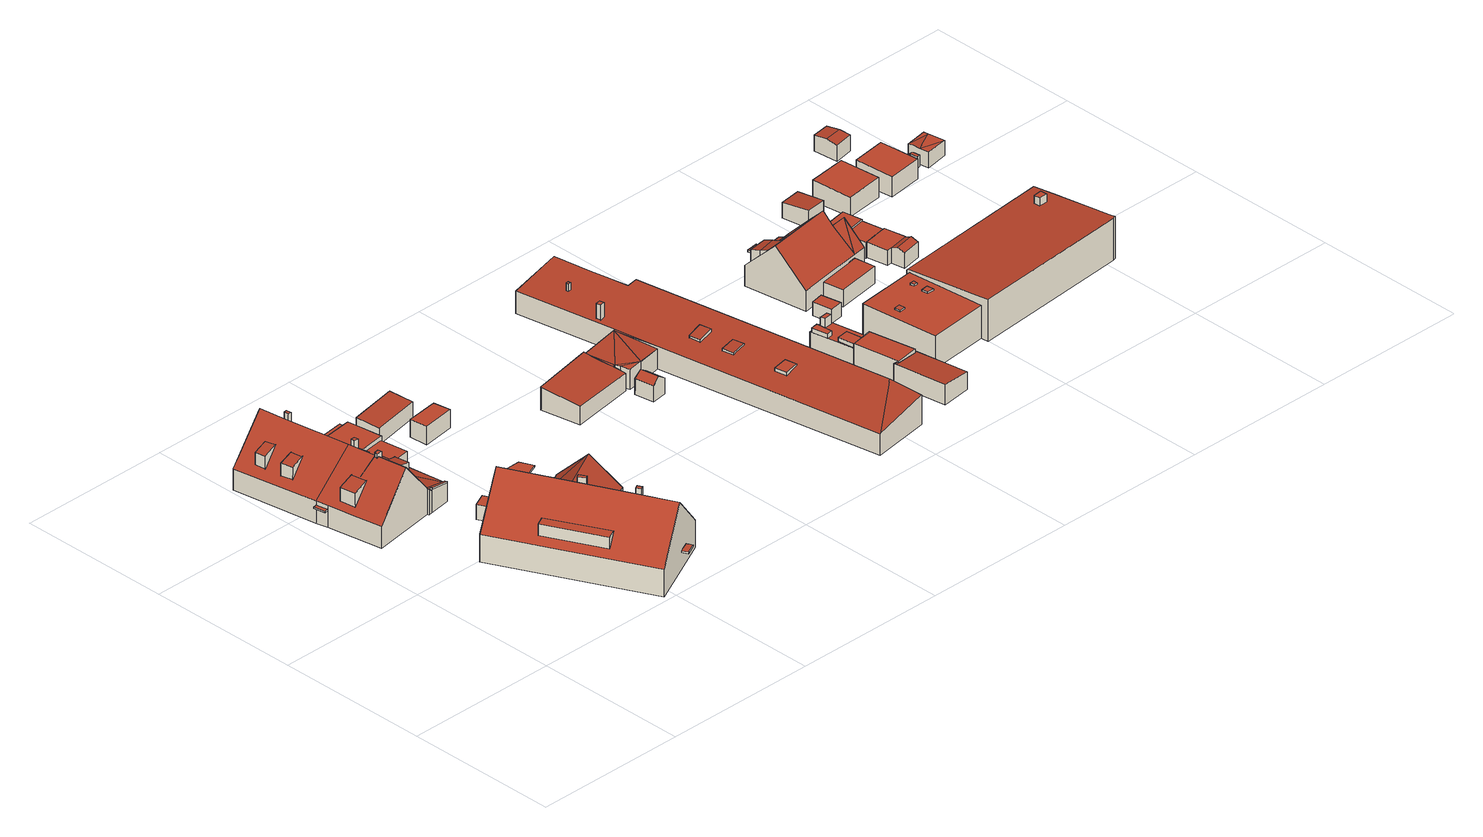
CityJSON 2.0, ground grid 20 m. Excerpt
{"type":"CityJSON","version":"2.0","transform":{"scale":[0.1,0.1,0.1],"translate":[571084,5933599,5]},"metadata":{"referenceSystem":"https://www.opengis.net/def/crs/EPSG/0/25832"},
"CityObjects":{
"building1":{"type":"Building","attributes":{"Grundfläche 2D":"253.565032","Grundhöhe NN":"5.257"},"children":["building1-1","building1-2","building1-3","building1-4","building1-5","building1-6","building1-7","building1-8","building1-9","building1-10","building1-11","building1-12"],"geometry":[{"type":"Solid","lod":"3","boundaries":[[[[0,1,2,3,4,5,6,7]],[[8,9,10,8,11,12,13,14,15,16,17,18,19]],[[20,12,11,21,22]],[[8,10,9]],[[23,24,25]],[[25,24,26,27,28,29,23]],[[23,29,30]],[[29,28,30]],[[23,30,31]],[[28,27,32,26,33,34]],[[32,27,26]],[[35,28,34]],[[7,30,28,36]],[[37,31,30]],[[8,38,8,19,18,17,23,31,22,21,11]],[[39,40,41,42,35]],[[43,44,45,46]],[[23,17,16,47,48]],[[24,23,48,49]],[[26,24,49,50]],[[33,26,50,51]],[[34,33,51,52,35]],[[42,28,35]],[[42,53,42,28]],[[28,42,41,36]],[[6,30,7]],[[44,54,55,56,37,30,6,5]],[[57,20,22,31,37,56,58]],[[59,47,16,15,14,13,60,61]],[[12,20,57,62,63,64]],[[64,12,64,63,62,63]],[[60,13,12,64,63,62,59,61]],[[60,13,60,61,59,61]],[[36,41,40,65,66,2,1,0,7]],[[3,2,66,67]],[[54,68,45,44,5,4,3,67,69,55]],[[39,35,52,70]],[[40,39,70,65]],[[46,45,68,71]],[[43,46,71,72]],[[43,72,54,44]],[[58,56,55,69,67,66,65,70,52,51,50,49,48,47,59,62,57]],[[54,72,71,68]]]],"semantics":{"surfaces":[{"type":"RoofSurface"},{"type":"WallSurface"},{"type":"GroundSurface"}],"values":[[0,0,0,0,0,0,0,0,0,0,0,0,0,0,0,0,0,1,1,1,1,1,1,1,1,1,1,1,1,1,1,1,1,1,1,1,1,1,1,1,1,2,2]]}}]},
"building1-1":{"type":"BuildingInstallation","parents":["building1"],"geometry":[{"type":"MultiSurface","lod":"3","boundaries":[[[73,74,75,76]],[[77,78,76,75]],[[73,76,78,79]],[[79,80,74,73]],[[75,74,80,77]]],"semantics":{"surfaces":[{"type":"RoofSurface"},{"type":"WallSurface"}],"values":[0,1,1,1,1]}}]},
"building1-2":{"type":"BuildingInstallation","parents":["building1"],"geometry":[{"type":"MultiSurface","lod":"3","boundaries":[[[81,82,83,84,85,86]],[[87,86,85,84,88,89]],[[87,38,82,81,86]],[[84,83,88]]],"semantics":{"surfaces":[{"type":"RoofSurface"},{"type":"WallSurface"}],"values":[0,1,1,1]}}]},
"building1-3":{"type":"BuildingInstallation","parents":["building1"],"geometry":[{"type":"MultiSurface","lod":"3","boundaries":[[[90,91,92,93,94]],[[91,95,96,97,92]],[[91,90,95]],[[93,92,97]]],"semantics":{"surfaces":[{"type":"RoofSurface"},{"type":"WallSurface"}],"values":[0,1,1,1]}}]},
"building1-4":{"type":"BuildingInstallation","parents":["building1"],"geometry":[{"type":"MultiSurface","lod":"3","boundaries":[[[98,99,100,101,102,103,104]],[[105,106,103,102]],[[107,108,99,98]],[[109,105,102,101,100,99,108,19]],[[9,107,98,104,103,106,8]]],"semantics":{"surfaces":[{"type":"RoofSurface"},{"type":"WallSurface"}],"values":[0,1,1,1,1]}}]},
"building1-5":{"type":"BuildingInstallation","parents":["building1"],"geometry":[{"type":"MultiSurface","lod":"3","boundaries":[[[110,111,112,113,10]],[[114,112,111,115,116]],[[113,112,114]],[[111,110,115]]],"semantics":{"surfaces":[{"type":"RoofSurface"},{"type":"WallSurface"}],"values":[0,1,1,1]}}]},
"building1-6":{"type":"BuildingInstallation","parents":["building1"],"geometry":[{"type":"MultiSurface","lod":"3","boundaries":[[[117,118,119,120]],[[120,119,121,122]],[[117,120,122,123]],[[123,124,118,117]],[[124,121,119,118]]],"semantics":{"surfaces":[{"type":"RoofSurface"},{"type":"WallSurface"}],"values":[0,1,1,1,1]}}]},
"building1-7":{"type":"BuildingInstallation","parents":["building1"],"geometry":[{"type":"MultiSurface","lod":"3","boundaries":[[[125,126,127,128,129]],[[130,131,127,126]],[[128,127,131,132]],[[126,125,130]]],"semantics":{"surfaces":[{"type":"RoofSurface"},{"type":"WallSurface"}],"values":[0,1,1,1]}}]},
"building1-8":{"type":"BuildingInstallation","parents":["building1"],"geometry":[{"type":"MultiSurface","lod":"3","boundaries":[[[133,134,135,136]],[[134,137,135]],[[136,138,133]],[[134,133,138,137]]],"semantics":{"surfaces":[{"type":"RoofSurface"},{"type":"WallSurface"}],"values":[0,1,1,1]}}]},
"building1-9":{"type":"BuildingInstallation","parents":["building1"],"geometry":[{"type":"MultiSurface","lod":"3","boundaries":[[[23,24,139,140,141,142,29]],[[141,143,144,142]],[[26,32,141,140,139,24,25]],[[32,33,143,141]],[[33,34,144,143]],[[34,27,29,142,144]]],"semantics":{"surfaces":[{"type":"RoofSurface"},{"type":"WallSurface"}],"values":[0,0,1,1,1,1]}}]},
"building1-10":{"type":"BuildingInstallation","parents":["building1"],"geometry":[{"type":"MultiSurface","lod":"3","boundaries":[[[145,146,147,148]],[[149,150,147,146]],[[148,147,150]],[[145,149,146]]],"semantics":{"surfaces":[{"type":"RoofSurface"},{"type":"WallSurface"}],"values":[0,1,1,1]}}]},
"building1-11":{"type":"BuildingInstallation","parents":["building1"],"geometry":[{"type":"MultiSurface","lod":"3","boundaries":[[[151,152,153,154]],[[152,151,155,156]],[[152,156,153]],[[154,155,151]]],"semantics":{"surfaces":[{"type":"RoofSurface"},{"type":"WallSurface"}],"values":[0,1,1,1]}}]},
"building1-12":{"type":"BuildingInstallation","parents":["building1"],"geometry":[{"type":"MultiSurface","lod":"3","boundaries":[[[60,64,157,158]],[[158,157,159,160]],[[60,61,63,64]],[[157,64,63,159]],[[60,158,160,61]],[[61,160,159,63]]],"semantics":{"surfaces":[{"type":"RoofSurface"},{"type":"WallSurface"},{"type":"OuterCeilingSurface"}],"values":[0,1,1,1,1,2]}}]},
"building2":{"type":"Building","attributes":{"Grundfläche 2D":"250.849051","Grundhöhe NN":"5.314"},"children":["building2-1","building2-2","building2-3","building2-4","building2-5"],"geometry":[{"type":"Solid","lod":"3","boundaries":[[[[161,162,163,164]],[[165,166,167,168,169,170],[164,163,171,172]],[[173,174,175,176]],[[177,178,175]],[[178,176,175]],[[166,165,179,180,173,176,178,181,168,167]],[[162,171,163]],[[164,172,161]],[[162,161,172,171]],[[170,169,182,183]],[[165,170,183,184,185,180,179]],[[173,180,185,186]],[[174,173,186,187]],[[177,175,174,187,188]],[[189,178,177,188,190,191]],[[190,192,193,194,181,178,189,191]],[[168,181,194,193,192,182,169]],[[185,184,183,182,192,190,188,187,186]]]],"semantics":{"surfaces":[{"type":"RoofSurface"},{"type":"WallSurface"},{"type":"GroundSurface"}],"values":[[0,0,0,0,0,0,1,1,1,1,1,1,1,1,1,1,1,2]]}}]},
"building2-1":{"type":"BuildingInstallation","parents":["building2"],"geometry":[{"type":"MultiSurface","lod":"3","boundaries":[[[195,196,197,198]],[[199,200,195,198]],[[200,201,196,195]],[[197,196,201,202]],[[199,198,197,202]]],"semantics":{"surfaces":[{"type":"RoofSurface"},{"type":"WallSurface"}],"values":[0,1,1,1,1]}}]},
"building2-2":{"type":"BuildingInstallation","parents":["building2"],"geometry":[{"type":"MultiSurface","lod":"3","boundaries":[[[203,204,205,206]],[[207,204,203,208,209]],[[205,204,207,210]],[[210,211,206,205]],[[211,208,203,206]]],"semantics":{"surfaces":[{"type":"RoofSurface"},{"type":"WallSurface"}],"values":[0,1,1,1,1]}}]},
"building2-3":{"type":"BuildingInstallation","parents":["building2"],"geometry":[{"type":"MultiSurface","lod":"3","boundaries":[[[212,213,214,215]],[[216,217,215,214]],[[217,218,212,215]],[[218,219,213,212]],[[219,216,214,213]],[[219,218,217,216]]],"semantics":{"surfaces":[{"type":"RoofSurface"},{"type":"WallSurface"},{"type":"OuterCeilingSurface"}],"values":[0,1,1,1,1,2]}}]},
"building2-4":{"type":"BuildingInstallation","parents":["building2"],"geometry":[{"type":"MultiSurface","lod":"3","boundaries":[[[220,221,222,223]],[[189,222,221]],[[224,225,220,223,222]],[[225,226,221,220]],[[226,191,189,221]],[[191,224,222,189]],[[225,224,191,226]]],"semantics":{"surfaces":[{"type":"RoofSurface"},{"type":"WallSurface"},{"type":"OuterCeilingSurface"}],"values":[0,0,1,1,1,1,2]}}]},
"building2-5":{"type":"BuildingInstallation","parents":["building2"],"geometry":[{"type":"MultiSurface","lod":"3","boundaries":[[[194,226,225,227,228,229,230,231]],[[232,233,227,225]],[[233,234,228,227]],[[234,235,229,228]],[[235,236,230,229]],[[236,237,231,230]],[[237,193,194,231]],[[193,238,226,194]],[[238,232,225,226]],[[235,234,233,232,238,193,237,236]]],"semantics":{"surfaces":[{"type":"RoofSurface"},{"type":"WallSurface"},{"type":"OuterCeilingSurface"}],"values":[0,1,1,1,1,1,1,1,1,2]}}]},
"building3":{"type":"Building","attributes":{"Grundfläche 2D":"4.447644","Grundhöhe NN":"5.314"},"geometry":[{"type":"Solid","lod":"3","boundaries":[[[[239,240,241,242]],[[243,244,242,241]],[[244,245,239,242]],[[245,246,240,239]],[[246,243,241,240]],[[246,245,244,243]]]],"semantics":{"surfaces":[{"type":"RoofSurface"},{"type":"WallSurface"},{"type":"GroundSurface"}],"values":[[0,1,1,1,1,2]]}}]},
"building4":{"type":"Building","attributes":{"Grundfläche 2D":"19.633170","Grundhöhe NN":"5.332"},"geometry":[{"type":"Solid","lod":"3","boundaries":[[[[247,248,249,250]],[[251,252,250,249]],[[252,253,247,250]],[[253,254,248,247]],[[254,251,249,248]],[[254,253,252,251]]]],"semantics":{"surfaces":[{"type":"RoofSurface"},{"type":"WallSurface"},{"type":"GroundSurface"}],"values":[[0,1,1,1,1,2]]}}]},
"building5":{"type":"Building","attributes":{"Grundfläche 2D":"10.073371","Grundhöhe NN":"5.291"},"geometry":[{"type":"Solid","lod":"3","boundaries":[[[[255,256,257,258]],[[259,260,258,257]],[[260,261,255,258]],[[261,262,256,255]],[[262,259,257,256]],[[262,261,260,259]]]],"semantics":{"surfaces":[{"type":"RoofSurface"},{"type":"WallSurface"},{"type":"GroundSurface"}],"values":[[0,1,1,1,1,2]]}}]},
"building6":{"type":"Building","attributes":{"Grundfläche 2D":"5.047096","Grundhöhe NN":"5.202"},"geometry":[{"type":"Solid","lod":"3","boundaries":[[[[263,264,265,266]],[[267,263,266,268]],[[268,266,265,269,270]],[[267,268,270,271]],[[264,263,267,271,272]],[[265,264,272,269]],[[270,269,272,271]]]],"semantics":{"surfaces":[{"type":"RoofSurface"},{"type":"WallSurface"},{"type":"GroundSurface"}],"values":[[0,0,1,1,1,1,2]]}}]},
"building7":{"type":"Building","attributes":{"Grundfläche 2D":"472.525406","Grundhöhe NN":"5.202"},"children":["building7-1","building7-2","building7-3","building7-4","building7-5","building7-6"],"geometry":[{"type":"Solid","lod":"3","boundaries":[[[[273,274,275]],[[276,277,278,279,280,275,274,281,282,283,284]],[[285,282,281]],[[286,287,288,289,290,291,292]],[[293,294,290,289]],[[293,273,294]],[[295,296,293]],[[296,273,293]],[[297,298,296,295]],[[299,300,296]],[[300,273,296]],[[279,278,301,302]],[[275,280,279,302,303]],[[273,275,303,304]],[[300,305,306,281,274,273]],[[285,281,306,307]],[[282,285,307,308]],[[309,284,283,282,308,310]],[[311,276,284,309,312,313]],[[277,276,311,313,312,301,278]],[[286,292,314,315]],[[287,286,315,316]],[[288,287,316,317]],[[291,290,294,318,314,292]],[[288,317,319,289]],[[289,319,320,293]],[[295,293,320,321]],[[322,298,297,295,321,323]],[[296,298,322,324]],[[299,296,324,325]],[[300,299,325,305]],[[294,273,304,318]],[[324,322,323,321,320,319,317,316,315,314,318,304,303,302,301,312,309,310,308,307,306,305,325]]]],"semantics":{"surfaces":[{"type":"RoofSurface"},{"type":"WallSurface"},{"type":"GroundSurface"}],"values":[[0,0,0,0,0,0,0,0,0,0,0,1,1,1,1,1,1,1,1,1,1,1,1,1,1,1,1,1,1,1,1,1,2]]}}]},
"building7-1":{"type":"BuildingInstallation","parents":["building7"],"geometry":[{"type":"MultiSurface","lod":"3","boundaries":[[[326,327,328,329]],[[330,331,329,328]],[[326,329,331,332]],[[332,333,327,326]],[[328,327,333,330]]],"semantics":{"surfaces":[{"type":"RoofSurface"},{"type":"WallSurface"}],"values":[0,1,1,1,1]}}]},
"building7-2":{"type":"BuildingInstallation","parents":["building7"],"geometry":[{"type":"MultiSurface","lod":"3","boundaries":[[[334,335,336,337]],[[337,336,338,339]],[[334,337,339,340]],[[335,334,340,341]],[[336,335,341,338]]],"semantics":{"surfaces":[{"type":"RoofSurface"},{"type":"WallSurface"}],"values":[0,1,1,1,1]}}]},
"building7-3":{"type":"BuildingInstallation","parents":["building7"],"geometry":[{"type":"MultiSurface","lod":"3","boundaries":[[[342,343,344,345]],[[345,344,346,347]],[[342,345,347,348]],[[343,342,348,349]],[[344,343,349,346]]],"semantics":{"surfaces":[{"type":"RoofSurface"},{"type":"WallSurface"}],"values":[0,1,1,1,1]}}]},
"building7-4":{"type":"BuildingInstallation","parents":["building7"],"geometry":[{"type":"MultiSurface","lod":"3","boundaries":[[[350,351,352,353]],[[354,351,350,355]],[[356,357,352,351,354]],[[357,358,353,352]],[[358,355,350,353]]],"semantics":{"surfaces":[{"type":"RoofSurface"},{"type":"WallSurface"}],"values":[0,1,1,1,1]}}]},
"building7-5":{"type":"BuildingInstallation","parents":["building7"],"geometry":[{"type":"MultiSurface","lod":"3","boundaries":[[[359,360,361,362]],[[362,361,363,364]],[[359,362,364,365]],[[360,359,365,366]],[[361,360,366,363]]],"semantics":{"surfaces":[{"type":"RoofSurface"},{"type":"WallSurface"}],"values":[0,1,1,1,1]}}]},
"building7-6":{"type":"BuildingInstallation","parents":["building7"],"geometry":[{"type":"MultiSurface","lod":"3","boundaries":[[[367,368,369,311]],[[370,313,311,369]],[[313,371,367,311]],[[371,372,368,367]],[[372,370,369,368]],[[372,371,313,370]]],"semantics":{"surfaces":[{"type":"RoofSurface"},{"type":"WallSurface"},{"type":"OuterCeilingSurface"}],"values":[0,1,1,1,1,2]}}]},
"building8":{"type":"Building","attributes":{"Grundfläche 2D":"27.400504","Grundhöhe NN":"5.599"},"geometry":[{"type":"Solid","lod":"3","boundaries":[[[[373,374,375]],[[376,377,378,379,380,374,373]],[[373,375,381]],[[382,383,380,379]],[[383,384,374,380]],[[384,385,375,374]],[[385,386,381,375]],[[386,387,388,376,373,381]],[[388,389,377,376]],[[389,390,378,377]],[[390,382,379,378]],[[390,389,388,387,386,385,384,383,382]]]],"semantics":{"surfaces":[{"type":"RoofSurface"},{"type":"WallSurface"},{"type":"GroundSurface"}],"values":[[0,0,0,1,1,1,1,1,1,1,1,2]]}}]},
"building9":{"type":"Building","attributes":{"Grundfläche 2D":"35.347195","Grundhöhe NN":"5.489"},"children":["building9-1","building9-2","building9-3"],"geometry":[{"type":"Solid","lod":"3","boundaries":[[[[391,392,393,394,395,396,397,398]],[[399,400,401,402,403,404,405]],[[397,396,406,407,404,403,402,401,391,398]],[[408,399,405,404,407,409]],[[400,399,408,410]],[[401,400,410,411,391]],[[392,391,411,412]],[[393,392,412,413]],[[406,396,395,394,393,413,414]],[[408,409,407,406,414,413,412,411,410]]]],"semantics":{"surfaces":[{"type":"RoofSurface"},{"type":"WallSurface"},{"type":"GroundSurface"}],"values":[[0,0,1,1,1,1,1,1,1,2]]}}]},
"building9-1":{"type":"BuildingInstallation","parents":["building9"],"geometry":[{"type":"MultiSurface","lod":"3","boundaries":[[[415,416,417,418]],[[418,417,398,419]],[[419,420,415,418]],[[416,415,420,397]],[[398,417,416,397]]],"semantics":{"surfaces":[{"type":"RoofSurface"},{"type":"WallSurface"}],"values":[0,1,1,1,1]}}]},
"building9-2":{"type":"BuildingInstallation","parents":["building9"],"geometry":[{"type":"MultiSurface","lod":"3","boundaries":[[[421,422,423,424]],[[394,395,422,421]],[[395,425,423,422]],[[426,424,423,425]],[[421,424,426,394]]],"semantics":{"surfaces":[{"type":"RoofSurface"},{"type":"WallSurface"}],"values":[0,1,1,1,1]}}]},
"building9-3":{"type":"BuildingInstallation","parents":["building9"],"geometry":[{"type":"MultiSurface","lod":"3","boundaries":[[[427,428,429,430,431]],[[428,427,432,433]],[[433,434,429,428]],[[434,435,430,429]],[[435,436,431,430]],[[427,431,436,432]]],"semantics":{"surfaces":[{"type":"RoofSurface"},{"type":"WallSurface"}],"values":[0,1,1,1,1,1]}}]},
"building10":{"type":"Building","attributes":{"Grundfläche 2D":"4.416147","Grundhöhe NN":"5.283"},"geometry":[{"type":"Solid","lod":"3","boundaries":[[[[437,438,439,440]],[[441,442,440,439]],[[442,443,437,440]],[[443,444,438,437]],[[444,441,439,438]],[[444,443,442,441]]]],"semantics":{"surfaces":[{"type":"RoofSurface"},{"type":"WallSurface"},{"type":"GroundSurface"}],"values":[[0,1,1,1,1,2]]}}]},
"building11":{"type":"Building","attributes":{"Grundfläche 2D":"81.308241","Grundhöhe NN":"5.222"},"children":["building11-1","building11-2","building11-3"],"geometry":[{"type":"Solid","lod":"3","boundaries":[[[[445,446,447,448]],[[449,450,448,447]],[[450,451,445,448]],[[451,452,446,445]],[[452,449,447,446]],[[452,451,450,449]]]],"semantics":{"surfaces":[{"type":"RoofSurface"},{"type":"WallSurface"},{"type":"GroundSurface"}],"values":[[0,1,1,1,1,2]]}}]},
"building11-1":{"type":"BuildingInstallation","parents":["building11"],"geometry":[{"type":"MultiSurface","lod":"3","boundaries":[[[453,454,455,456]],[[454,453,457,458]],[[455,454,458,459]],[[456,455,459,460]],[[453,456,460,457]]],"semantics":{"surfaces":[{"type":"RoofSurface"},{"type":"WallSurface"}],"values":[0,1,1,1,1]}}]},
"building11-2":{"type":"BuildingInstallation","parents":["building11"],"geometry":[{"type":"MultiSurface","lod":"3","boundaries":[[[461,462,463,464]],[[464,463,465,466]],[[461,464,466,467]],[[462,461,467,468]],[[463,462,468,465]]],"semantics":{"surfaces":[{"type":"RoofSurface"},{"type":"WallSurface"}],"values":[0,1,1,1,1]}}]},
"building11-3":{"type":"BuildingInstallation","parents":["building11"],"geometry":[{"type":"MultiSurface","lod":"3","boundaries":[[[469,470,471,472]],[[472,471,473,474]],[[469,472,474,475]],[[470,469,475,476]],[[471,470,476,473]]],"semantics":{"surfaces":[{"type":"RoofSurface"},{"type":"WallSurface"}],"values":[0,1,1,1,1]}}]},
"building12":{"type":"Building","attributes":{"Grundfläche 2D":"86.137119","Grundhöhe NN":"5.283"},"children":["building12-1","building12-2","building12-3"],"geometry":[{"type":"Solid","lod":"3","boundaries":[[[[477,478,479,480]],[[481,482,478,483,484,485]],[[486,487,485]],[[488,489,490]],[[491,492,493,494]],[[490,494,493,479]],[[479,478,482,490]],[[488,495,496]],[[490,482,495,488]],[[487,481,485]],[[497,498,499,487]],[[487,499,481]],[[479,493,480]],[[489,494,490]],[[499,482,481]],[[498,495,482,499]],[[480,493,492,500,501]],[[477,480,501,502]],[[483,478,477,502,503]],[[504,486,485,484,483,503,505,506]],[[497,487,486,504,507]],[[498,497,507,508]],[[495,498,508,509,496]],[[510,489,488,496,509,511,512]],[[510,512,511,513,514,515,491,494,489]],[[491,515,514,513,500,492]],[[507,504,506,505,503,502,501,500,513,511,509,508]]]],"semantics":{"surfaces":[{"type":"RoofSurface"},{"type":"WallSurface"},{"type":"GroundSurface"}],"values":[[0,0,0,0,0,0,0,0,0,0,0,0,1,1,1,1,1,1,1,1,1,1,1,1,1,1,2]]}}]},
"building12-1":{"type":"BuildingInstallation","parents":["building12"],"geometry":[{"type":"MultiSurface","lod":"3","boundaries":[[[516,517,518,519]],[[520,521,516,519]],[[521,522,517,516]],[[522,523,518,517]],[[523,520,519,518]],[[523,522,521,520]]],"semantics":{"surfaces":[{"type":"RoofSurface"},{"type":"WallSurface"},{"type":"OuterCeilingSurface"}],"values":[0,1,1,1,1,2]}}]},
"building12-2":{"type":"BuildingInstallation","parents":["building12"],"geometry":[{"type":"MultiSurface","lod":"3","boundaries":[[[524,525,526,527]],[[506,505,527,526]],[[505,528,524,527]],[[528,529,525,524]],[[529,506,526,525]],[[529,528,505,506]]],"semantics":{"surfaces":[{"type":"RoofSurface"},{"type":"WallSurface"},{"type":"OuterCeilingSurface"}],"values":[0,1,1,1,1,2]}}]},
"building12-3":{"type":"BuildingInstallation","parents":["building12"],"geometry":[{"type":"MultiSurface","lod":"3","boundaries":[[[530,515,510,531,532]],[[510,512,533,531]],[[532,531,533,534]],[[530,532,534,535]],[[510,515,530,535,514,512]],[[514,534,533]],[[512,514,533]],[[514,535,534]]],"semantics":{"surfaces":[{"type":"RoofSurface"},{"type":"WallSurface"},{"type":"OuterCeilingSurface"}],"values":[0,1,1,1,1,2,2,2]}}]},
"building13":{"type":"Building","attributes":{"Grundfläche 2D":"31.732667","Grundhöhe NN":"5.184"},"geometry":[{"type":"Solid","lod":"3","boundaries":[[[[536,537,538,539]],[[540,541,542,543,544,545,546]],[[547,543,542,548]],[[549,547,548,550]],[[551,552,553,554]],[[537,536,555,556]],[[546,538,537,556,557,540]],[[538,546,558,559,539]],[[541,540,557,560]],[[541,560,561,542]],[[544,543,562,563]],[[545,544,563,564]],[[558,546,545,564]],[[550,548,542,561,565]],[[549,550,565,566]],[[543,547,549,566,562]],[[554,553,567,568]],[[554,568,555,536,551]],[[551,536,539,552]],[[552,539,559,567,553]],[[559,558,564,563,562,566,565,561,560,557,556,555,568,567]]]],"semantics":{"surfaces":[{"type":"RoofSurface"},{"type":"WallSurface"},{"type":"GroundSurface"}],"values":[[0,0,0,0,0,1,1,1,1,1,1,1,1,1,1,1,1,1,1,1,2]]}}]},
"building14":{"type":"Building","attributes":{"Grundfläche 2D":"252.916094","Grundhöhe NN":"5.189"},"children":["building14-1"],"geometry":[{"type":"Solid","lod":"3","boundaries":[[[[569,570,571,572,573,574,575,576,577]],[[570,569,578,579]],[[573,572,571,570,579,580]],[[574,573,580,581]],[[575,574,581,582]],[[569,577,576,575,582,578]],[[582,581,580,579,578]]]],"semantics":{"surfaces":[{"type":"RoofSurface"},{"type":"WallSurface"},{"type":"GroundSurface"}],"values":[[0,1,1,1,1,1,2]]}}]},
"building14-1":{"type":"BuildingInstallation","parents":["building14"],"geometry":[{"type":"MultiSurface","lod":"3","boundaries":[[[583,584,585,586]],[[587,588,584,583]],[[589,585,584,588]],[[589,590,586,585]],[[583,586,590,587]]],"semantics":{"surfaces":[{"type":"RoofSurface"},{"type":"WallSurface"}],"values":[0,1,1,1,1]}}]},
"building15":{"type":"Building","attributes":{"Grundfläche 2D":"10.301433","Grundhöhe NN":"5.159"},"geometry":[{"type":"Solid","lod":"3","boundaries":[[[[591,592,593,594]],[[595,596,594,593]],[[596,597,591,594]],[[597,598,592,591]],[[598,595,593,592]],[[598,597,596,595]]]],"semantics":{"surfaces":[{"type":"RoofSurface"},{"type":"WallSurface"},{"type":"GroundSurface"}],"values":[[0,1,1,1,1,2]]}}]},
"building16":{"type":"Building","attributes":{"Grundfläche 2D":"26.715990","Grundhöhe NN":"5.028"},"geometry":[{"type":"Solid","lod":"3","boundaries":[[[[599,600,601,602]],[[603,604,602,601]],[[604,605,599,602]],[[605,606,600,599]],[[606,603,601,600]],[[606,605,604,603]]]],"semantics":{"surfaces":[{"type":"RoofSurface"},{"type":"WallSurface"},{"type":"GroundSurface"}],"values":[[0,1,1,1,1,2]]}}]},
"building17":{"type":"Building","attributes":{"Grundfläche 2D":"22.770304","Grundhöhe NN":"5.028"},"geometry":[{"type":"Solid","lod":"3","boundaries":[[[[607,608,609,610]],[[611,612,610,609]],[[612,613,607,610]],[[613,614,608,607]],[[614,611,609,608]],[[614,613,612,611]]]],"semantics":{"surfaces":[{"type":"RoofSurface"},{"type":"WallSurface"},{"type":"GroundSurface"}],"values":[[0,1,1,1,1,2]]}}]},
"building18":{"type":"Building","attributes":{"Grundfläche 2D":"7.564962","Grundhöhe NN":"5.447"},"geometry":[{"type":"Solid","lod":"3","boundaries":[[[[615,616,617,618]],[[619,616,615,620]],[[618,617,621,622]],[[620,615,618,622,623]],[[619,620,623,624]],[[621,617,616,619,624]],[[622,621,624,623]]]],"semantics":{"surfaces":[{"type":"RoofSurface"},{"type":"WallSurface"},{"type":"GroundSurface"}],"values":[[0,0,1,1,1,1,2]]}}]},
"building19":{"type":"Building","attributes":{"Grundfläche 2D":"0.456804","Grundhöhe NN":"5.028"},"geometry":[{"type":"Solid","lod":"3","boundaries":[[[[625,626,627,628]],[[629,630,628,627]],[[630,631,625,628]],[[631,632,626,625]],[[632,629,627,626]],[[632,631,630,629]]]],"semantics":{"surfaces":[{"type":"RoofSurface"},{"type":"WallSurface"},{"type":"GroundSurface"}],"values":[[0,1,1,1,1,2]]}}]},
"building20":{"type":"Building","attributes":{"Grundfläche 2D":"8.266162","Grundhöhe NN":"5.342"},"geometry":[{"type":"Solid","lod":"3","boundaries":[[[[633,634,635]],[[636,634,633]],[[637,635,638]],[[639,633,635,637]],[[638,635,634,640,641]],[[637,638,641,642]],[[636,633,639,637,642,643]],[[634,636,643,640]],[[641,640,643,642]]]],"semantics":{"surfaces":[{"type":"RoofSurface"},{"type":"WallSurface"},{"type":"GroundSurface"}],"values":[[0,0,0,0,1,1,1,1,2]]}}]}
},
"vertices":[
[109,411,32],[161,418,32],[162,418,32],[156,464,32],[154,464,32],[100,457,32],[106,411,32],[108,411,32],[73,338,85],[73,338,84],[54,342,63],[68,374,85],[20,376,32],[23,361,32],[25,349,32],[28,329,32],[35,290,32],[80,297,85],[78,310,85],[74,334,85],[2,487,31],[54,458,85],[49,493,85],[118,303,37],[119,301,37],[123,302,33],[124,302,33],[123,305,33],[114,373,32],[118,305,37],[106,411,34],[90,499,36],[125,302,33],[152,306,27],[151,309,27],[142,378,27],[109,411,31],[94,499,33],[97,333,57],[166,382,27],[161,418,27],[109,411,27],[114,373,27],[98,467,26],[100,457,26],[154,464,26],[153,474,26],[35,290,3],[118,303,3],[119,301,3],[124,302,3],[152,306,3],[142,378,3],[114,373,3],[100,457,24],[100,457,3],[94,499,3],[2,487,3],[90,499,3],[23,361,3],[23,361,27],[23,361,25],[20,376,3],[20,376,25],[20,376,27],[161,418,3],[162,418,3],[156,464,3],[154,464,24],[154,464,3],[166,382,3],[153,474,24],[98,467,24],
[125,417,46],[124,422,46],[119,422,46],[119,417,46],[119,422,32],[119,417,32],[125,417,32],[124,422,32],
[97,333,74],[80,330,78],[83,311,79],[101,314,74],[98,332,74],[98,333,74],[98,333,56],[101,314,56],[98,332,56],
[74,375,77],[76,375,77],[62,459,77],[61,459,77],[71,393,77],[76,375,74],[72,399,75],[62,459,75],
[72,338,89],[72,334,89],[74,334,89],[76,334,89],[79,334,89],[78,339,89],[73,338,89],[79,334,79],[78,339,79],[72,338,83],[72,334,83],[76,334,83],
[52,353,63],[31,350,57],[34,330,57],[55,333,63],[34,330,38],[31,350,39],[31,347,39],
[60,460,88],[65,460,88],[64,467,88],[60,466,88],[64,467,72],[60,466,77],[60,460,77],[65,460,72],
[39,433,62],[19,430,57],[22,415,57],[41,418,62],[40,424,62],[19,430,40],[22,415,40],[38,417,58],
[14,465,57],[16,451,57],[35,454,63],[33,468,62],[16,451,40],[14,465,41],
[123,302,36],[124,302,36],[125,302,35],[123,305,36],[152,306,29],[151,309,29],
[91,340,63],[111,343,56],[109,362,56],[89,359,63],[111,343,38],[109,362,38],
[104,379,56],[102,391,56],[86,389,61],[87,377,61],[104,379,41],[102,391,41],
[15,375,27],[18,360,27],[15,375,25],[18,360,25],
[127,140,62],[164,66,62],[176,72,62],[139,146,62],[232,26,95],[210,73,95],[184,126,95],[140,218,95],[92,195,39],[186,4,39],[164,66,47],[127,140,47],[238,137,39],[269,152,39],[252,187,74],[192,157,73],[236,221,39],[204,205,39],[237,29,89],[280,50,39],[187,241,39],[92,195,3],[186,4,3],[237,29,3],[280,50,3],[238,137,3],[269,152,3],[236,221,3],[204,205,33],[204,205,3],[204,205,26],[187,241,3],[187,241,24],[187,241,26],
[217,77,100],[213,75,100],[216,69,100],[220,71,100],[220,71,86],[217,77,86],[213,75,91],[216,69,91],
[188,139,99],[184,137,99],[189,128,99],[193,130,99],[184,137,90],[188,139,85],[188,139,86],[189,128,90],[193,130,85],
[241,21,28],[255,28,28],[251,35,28],[237,29,28],[251,35,26],[237,29,26],[241,21,26],[255,28,26],
[217,252,28],[189,237,28],[233,219,32],[217,252,29],[233,219,26],[217,252,26],[189,237,26],
[246,265,26],[238,282,26],[215,282,26],[174,261,26],[184,239,26],[217,252,24],[246,265,24],[238,282,24],[215,282,24],[174,261,24],[184,239,24],[189,237,24],
[149,258,23],[160,236,23],[176,244,23],[166,266,23],[176,244,3],[166,266,3],[149,258,3],[160,236,3],
[243,451,24],[237,481,27],[174,469,27],[179,439,24],[174,469,3],[179,439,3],[243,451,3],[237,481,3],
[216,402,27],[258,408,27],[255,431,26],[214,426,26],[255,431,3],[214,426,3],[216,402,3],[258,408,3],
[459,315,30],[449,314,23],[453,289,23],[463,291,30],[469,317,23],[473,292,23],[453,289,2],[473,292,2],[469,317,2],[449,314,2],
[492,390,31],[503,333,31],[494,390,31],[558,434,39],[549,485,38],[542,533,38],[471,521,31],[489,419,31],[554,39,30],[628,99,40],[618,158,40],[571,435,40],[630,51,40],[355,365,32],[364,313,26],[447,326,25],[444,342,28],[443,348,28],[437,379,32],[437,381,32],[447,343,28],[437,379,31],[450,338,28],[472,328,28],[452,327,28],[453,325,28],[472,327,28],[503,333,28],[542,533,2],[471,521,2],[494,390,2],[492,390,2],[503,333,2],[554,39,2],[630,51,2],[628,99,2],[571,435,2],[618,158,2],[558,434,28],[558,434,2],[558,434,26],[437,381,2],[355,365,2],[364,313,2],[447,326,2],[437,379,2],[444,342,2],[447,343,2],[450,338,2],[453,325,2],[452,327,2],[472,328,2],[472,327,2],
[496,414,51],[502,415,51],[501,421,51],[495,420,51],[501,421,32],[495,420,31],[496,414,31],[502,415,32],
[512,477,44],[511,480,44],[508,480,44],[508,477,44],[508,480,34],[508,477,34],[512,477,34],[511,480,34],
[539,303,37],[560,307,40],[557,322,40],[537,318,37],[557,322,36],[537,318,34],[539,303,34],[560,307,36],
[544,274,37],[547,259,37],[567,263,38],[564,278,38],[547,259,34],[544,274,34],[551,260,35],[567,263,36],[564,278,36],
[559,189,38],[579,194,38],[576,209,38],[556,205,38],[576,209,36],[556,205,34],[559,189,34],[579,194,36],
[565,435,28],[557,486,28],[549,485,28],[549,485,26],[565,435,26],[557,486,26],
[661,122,33],[666,123,32],[666,126,32],[671,56,33],[710,61,29],[699,132,29],[695,131,29],[696,128,29],[660,125,33],[695,131,6],[696,128,6],[666,123,6],[666,126,6],[660,125,6],[661,122,6],[671,56,6],[710,61,6],[699,132,6],
[685,188,27],[675,246,27],[646,241,27],[647,239,27],[651,218,27],[657,183,27],[658,183,27],[673,186,27],[666,123,34],[696,128,34],[685,188,34],[658,183,34],[657,183,34],[656,183,34],[666,126,34],[657,183,5],[656,183,5],[666,123,5],[666,126,5],[696,128,5],[685,188,5],[675,246,5],[646,241,5],[647,239,5],
[655,206,32],[658,183,32],[673,186,32],[670,208,32],[670,208,27],[655,206,27],
[647,239,33],[651,218,33],[658,219,33],[656,240,33],[658,219,27],[656,240,27],
[673,242,39],[663,241,39],[662,241,39],[664,235,39],[674,236,39],[673,242,27],[663,241,27],[662,241,27],[664,235,27],[674,236,27],
[718,265,21],[713,291,21],[697,288,21],[701,262,21],[697,288,3],[701,262,3],[718,265,3],[713,291,3],
[708,221,45],[719,119,45],[797,127,45],[788,229,45],[797,127,2],[788,229,2],[708,221,2],[719,119,2],
[771,211,47],[772,206,47],[777,206,47],[777,212,47],[771,211,45],[772,206,45],[777,206,45],[777,212,45],
[781,185,47],[780,194,47],[771,193,47],[772,185,47],[771,193,45],[772,185,45],[781,185,45],[780,194,45],
[733,181,47],[732,189,47],[724,188,47],[725,180,47],[724,188,45],[725,180,45],[733,181,45],[732,189,45],
[686,382,30],[692,340,72],[715,375,40],[713,385,29],[780,340,58],[778,353,72],[698,299,30],[729,304,30],[787,313,30],[804,316,30],[800,343,58],[765,394,29],[737,390,29],[738,378,40],[735,401,32],[711,398,32],[713,385,36],[737,390,36],[776,366,59],[771,395,29],[795,369,30],[776,366,30],[778,353,44],[711,398,3],[713,385,3],[686,382,3],[698,299,3],[804,316,3],[729,304,3],[787,313,3],[795,369,3],[776,366,3],[771,395,3],[737,390,25],[737,390,3],[737,390,23],[735,401,3],[735,401,18],[735,401,20],
[732,401,25],[730,409,25],[715,407,25],[717,399,25],[717,399,23],[732,401,23],[730,409,23],[715,407,23],
[733,277,25],[791,286,25],[787,313,25],[729,304,25],[733,277,3],[791,286,3],
[735,403,20],[765,394,25],[763,407,20],[765,394,23],[763,407,18],[735,403,18],
[815,356,23],[820,329,23],[852,335,23],[847,362,23],[822,330,22],[827,302,22],[833,303,22],[858,308,22],[860,308,22],[855,336,22],[852,335,22],[860,299,26],[834,294,26],[862,290,22],[836,285,22],[815,356,25],[847,362,25],[843,388,25],[810,382,25],[815,356,2],[820,329,2],[822,330,2],[852,335,2],[847,362,2],[827,302,2],[833,303,2],[858,308,2],[860,308,2],[855,336,2],[836,285,2],[862,290,2],[843,388,2],[810,382,2],
[1003,253,47],[787,233,47],[788,229,48],[797,127,56],[798,117,57],[1009,136,57],[1013,137,57],[1012,146,56],[1005,225,50],[1003,253,2],[787,233,2],[798,117,2],[1009,136,2],[1013,137,2],
[988,227,60],[977,226,60],[977,218,60],[988,218,60],[988,227,49],[977,226,49],[977,218,50],[988,218,50],
[812,451,22],[818,416,25],[846,421,23],[841,456,21],[846,421,2],[841,456,2],[812,451,2],[818,416,2],
[868,402,26],[918,408,26],[912,460,27],[862,454,27],[912,460,0],[862,454,0],[868,402,0],[918,408,0],
[974,404,26],[967,454,28],[923,448,28],[929,398,26],[923,448,0],[929,398,0],[974,404,0],[967,454,0],
[954,505,27],[931,502,27],[932,486,25],[957,491,25],[929,519,25],[951,522,25],[932,486,4],[957,491,4],[951,522,4],[929,519,4],
[988,430,15],[989,419,15],[993,420,15],[992,430,15],[993,420,0],[992,430,0],[988,430,0],[989,419,0],
[993,420,24],[1025,413,23],[1021,435,23],[995,408,24],[991,436,23],[1020,441,23],[992,430,24],[1025,413,3],[1020,441,3],[991,436,3],[995,408,3]
]}
